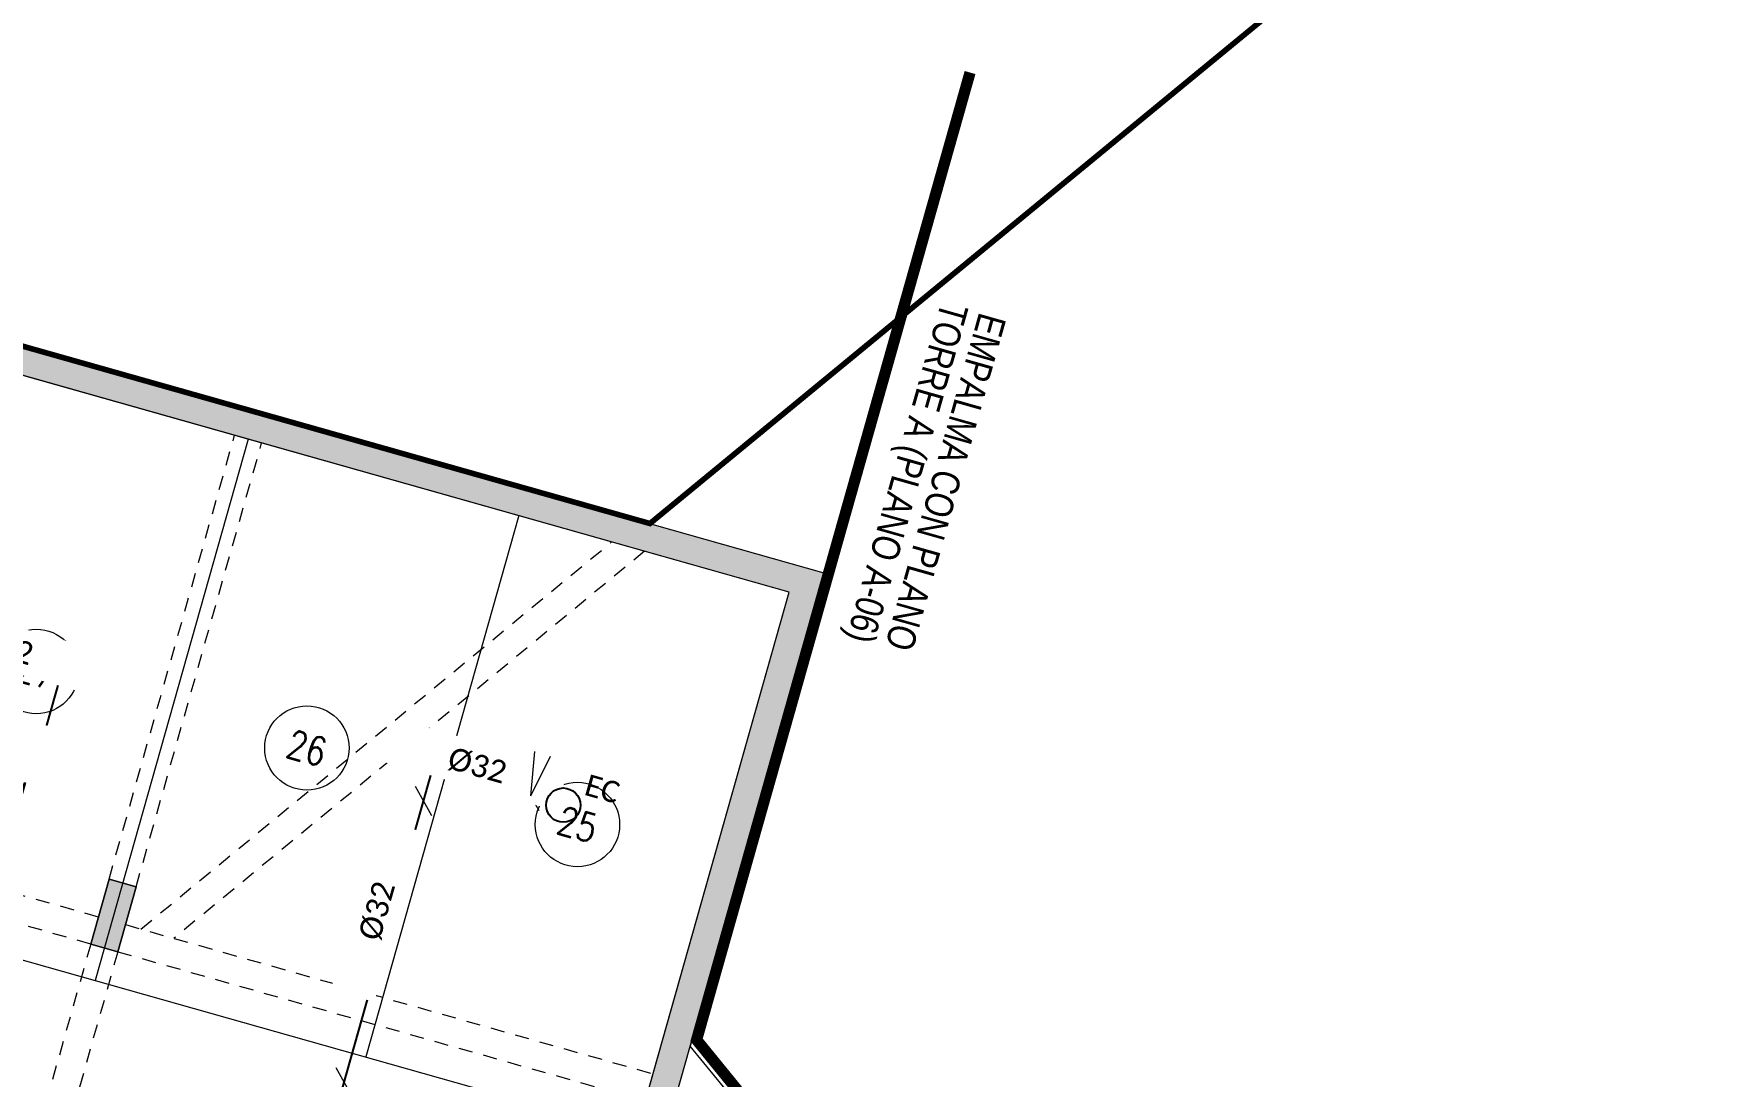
# Model space of a CAD drawing. Header units: inches. Extents: x 0 to 766, y -245 to 236.
# Drawn here: x 150.02 to 164.93, y -200.6 to -191.32 of the extents above; entities that cross this region are included whole.
import ezdxf
from ezdxf.enums import TextEntityAlignment as Align

# ---------------------------------------------------------------- set-up
doc = ezdxf.new("R2010")
doc.units = ezdxf.units.IN
doc.header["$MEASUREMENT"] = 0
for name, pattern in [('CONTINUA', [0]), ('HIDDEN2', [0.1875, 0.125, -0.0625]), ('PHANTOM', [2.5, 1.25, -0.25, 0.25, -0.25, 0.25, -0.25])]:
    doc.linetypes.add(name, pattern=pattern)
for name, color, linetype, lineweight in [('00 SOS 911 - ACCES. ACI', 125, 'Continuous', 9), ('000 SOS 911 - ACCESORIOS ACI', 3, 'Continuous', 20), ('000 SOS 911 ROCIADORES', 5, 'Continuous', 25), ('000 SOS 911 TEXTOS', 4, 'Continuous', 0), ('000 SOS 911 TUBERIA ACI', 1, 'Continuous', 25), ('A-PLACAS', 251, 'Continuous', 9), ('A-VIGAS', 251, 'HIDDEN2', 9), ('CIRCULACION PEATONAL', 251, 'Continuous', 5), ('HATCH', 251, 'Continuous', 9), ('MUMERACIONESTAC', 251, 'Continuous', 9), ('MUROS', 251, 'Continuous', 9), ('PROYECCIONES', 251, 'HIDDEN2', 9), ('TITULOS', 251, 'Continuous', 9)]:
    doc.layers.add(name, color=color, linetype=linetype, lineweight=lineweight)
doc.layers.add('LAYERYYY', color=7, linetype='Continuous')
doc.styles.add('ARIAL', font='arial.ttf')
doc.styles.add('P&R', font='calibril.ttf')
doc.styles.add('ROMANS', font='romans.shx', dxfattribs={"width": 0.8})

# ---------------------------------------------------------------- blocks, each defined once
blk = doc.blocks.new('ESTR_PISO-SS')
at = {"layer": 'HATCH'}
h = blk.add_hatch(color=251, dxfattribs=at)
h.dxf.hatch_style = 1
h.paths.add_polyline_path([(16.4277175440171, 16.40000035228357), (24.27771753019917, 16.40000035461122), (24.27771753019917, 16.1500003551738), (16.4277175440171, 16.15000035236159)])
h.paths.add_polyline_path([(48.72768199801283, 19.44000191854332), (44.4276925451594, 19.44000191854332), (44.4276925451594, 18.05000185903853), (36.62768888600809, 18.05000185903853), (36.62768888579399, 17.64998901807186), (34.72771753463934, 17.64998901807186), (34.72771753485344, 15.93999942884571), (31.92780838884551, 15.93999942884571), (31.92780838884551, 15.68999942884571), (34.92771753485346, 15.68999942884571), (34.92771753463936, 17.44998901807188), (36.82768888579398, 17.44998901807188), (36.82768888600808, 17.85000185903854), (44.62769254515939, 17.85000185903854), (44.62769254515939, 19.24000191854333), (48.72768199801283, 19.24000191854333)])
h.paths.add_polyline_path([(8.477717518006585, 13.4500006351999), (12.47771751800659, 13.4500006351999), (12.47771751800659, 13.12000063519989), (12.2777175180066, 13.12000063519989), (12.2777175180066, 13.2000006351999), (8.477717518006642, 13.20000002453418)])
h.paths.add_polyline_path([(23.7208664665888, 47.97692998819457), (29.10928945706615, 49.07914669539466), (30.32771839363195, 43.12366937100842), (30.32773254738518, 34.34999175954889), (47.12769808774325, 34.35000510772318), (47.12771159414078, 29.35000847727014), (48.02932641491563, 29.35000847718436), (53.64436860177059, 25.45004769607903), (50.17768199801282, 20.45883893010753), (50.17768199801282, 19.24000191820787), (49.97768199801283, 19.24000191820787), (49.97768199801283, 20.52148109288487), (53.36601122695211, 25.39987368990731), (47.96666409367836, 29.15000847718389), (46.87767741045644, 29.15000688910311), (46.87770282335234, 34.10000504483733), (30.07773295068677, 34.09999155877244), (30.07771843446471, 43.09835761778157), (28.91447051997991, 48.78411931421641), (23.77097591220078, 47.73200337972006)])
h.paths.add_polyline_path([(-8.481331260209345, 46.57000033610373), (-7.090805235902508, 19.84547925552764), (-0.8015653069423081, 20.21606658801198), (-0.2960204932364832, 10.50000029485028), (5.027721162711913, 10.50000132238532), (5.027718937173717, 13.20000000457804), (5.277719507392987, 13.2000003429616), (5.277721315982262, 10.25000137063782), (-0.5333507159926114, 10.25000024904318), (-1.038147625801969, 19.95169257645185), (-7.327387554756967, 19.58110524396778), (-8.7420758136536, 46.77000033610372), (6.202717519602089, 46.77000033289579), (6.202717519602089, 46.56998253264086)])
h = blk.add_hatch(color=251, dxfattribs=at)
h.dxf.hatch_style = 1
h.paths.add_polyline_path([(8.477717519485822, 18.60000034315223), (5.027717519485833, 18.60000034315223), (5.027717522279801, 17.15000034286012), (5.277717517064417, 17.15000034274371), (5.277717517064417, 18.35000034315223), (8.477717519485822, 18.35000034315223)])
h.paths.add_polyline_path([(4.027684768407624, 23.91999998807427), (8.477717520418054, 23.92000033332033), (8.477717520418054, 24.17000033344848), (5.277717517065327, 24.17000033332033), (5.2777175161456, 25.35000034018589), (5.027717520429775, 25.35000034006947), (5.027717520420111, 24.17000033332033), (4.027690514745075, 24.1700003406645)])
h.paths.add_polyline_path([(12.47771755633991, 20.57000033312488), (12.47771754356833, 22.52000033311748), (16.17771754356747, 22.52000033282934), (16.17771754354462, 20.57000033286411), (16.3777175435342, 20.57000033286118), (16.37771720862412, 22.51999948985289), (16.87771754489731, 22.51999948985286), (16.87771754489739, 22.77000033311751), (12.47771757546749, 22.77000033282576), (12.47771757546749, 29.3700003516239), (12.27771754271063, 29.3700003516239), (12.27771754353685, 20.57000033312488)])
h.paths.add_polyline_path([(15.77771756060181, 24.57000033306417), (19.07771753148933, 24.57000033306417), (19.07771753148933, 24.82000033501996), (15.77771756060181, 24.82000033501996)])
h.paths.add_polyline_path([(-2.28280811961028, 28.4768244237342), (-2.881997571310734, 28.44564749361516), (-2.869007183760942, 28.19598522207355), (-2.269817732060602, 28.22716215219259)])
h.paths.add_polyline_path([(-2.023000368614191, 23.48357899290244), (-2.622189820314645, 23.45240206278339), (-2.609199432764854, 23.20273979124178), (-2.010009981064513, 23.23391672136083)])
h.paths.add_polyline_path([(-2.542615870604266, 33.47006985456608), (-3.14180532230472, 33.43889292444703), (-3.128814934754928, 33.18923065290542), (-2.529625483054588, 33.22040758302447)])
h.paths.add_polyline_path([(4.027717527562544, 33.97000032596128), (9.127717525554033, 33.97000032596475), (9.127717525554033, 33.72000033401201), (5.377717527562538, 33.72000032596128), (5.377717505163673, 33.32000032878557), (5.127717527562538, 33.32000032596127), (5.127717527562538, 33.72000032596128), (4.027717527562544, 33.72000032596128)])
h.paths.add_polyline_path([(4.027717509733748, 29.26999984266803), (5.027717509733719, 29.26999984266803), (5.027717505163679, 29.8700003400541), (5.377717505163645, 29.8700003400541), (5.377717510173539, 29.27000033368012), (8.477717505163668, 29.27000033368012), (8.477717505163668, 29.02000033362651), (4.027717511637917, 29.02000030752987)])
h.paths.add_polyline_path([(5.67771752310037, 44.02000033611699), (6.527717525212921, 44.02000033607686), (6.527717525204565, 43.7200003360129), (5.677717519690333, 43.72000033603541)])
h.paths.add_polyline_path([(6.027714885760304, 41.32000033617845), (6.02771752339811, 40.27000033656552), (5.677717524888322, 40.2700003364782), (5.677717526604653, 41.32000033619164)])
h.paths.add_polyline_path([(3.177714885760309, 41.07000033620994), (3.177717523398115, 41.67000033582286), (2.927717524888322, 41.67000033591017), (2.927717526604653, 41.07000033619676)])
h.paths.add_polyline_path([(-3.18848496433705, 41.07177875305993), (-3.787674416037504, 41.04060182294089), (-3.774684028487712, 40.79093955139928), (-3.175494576787372, 40.82211648151832)])
h.paths.add_polyline_path([(17.72771753237831, 41.32000033364062), (17.7277175353544, 40.27000033995225), (17.3777175368445, 40.27000034003956), (17.37771753962102, 41.3200003336562)])
h.paths.add_polyline_path([(24.62771753237831, 44.79500033364064), (24.62771753535441, 44.19500033995226), (24.3777175368445, 44.19500034003957), (24.37771753962102, 44.79500033365622)])
h.paths.add_polyline_path([(24.62771753237831, 40.87000033364063), (24.62771753535441, 40.27000033995225), (24.3777175368445, 40.27000034003956), (24.37771753962102, 40.87000033365621)])
h.paths.add_polyline_path([(14.27771755520001, 33.72000033380073), (18.2777175467991, 33.72000033380073), (18.2777175467991, 33.97000032543838), (14.27771755520001, 33.97000032543838)])
h.paths.add_polyline_path([(15.77771755599994, 29.37000034418764), (19.07771754414847, 29.37000034418764), (19.07771754414847, 29.12000033543904), (15.77771755599994, 29.12000033543904)])
h.paths.add_polyline_path([(23.17771755520002, 28.59500033380073), (23.7777175467991, 28.59500033380073), (23.7777175467991, 28.84500032543838), (23.17771755520002, 28.84500032543838)])
h.paths.add_polyline_path([(23.17771755520002, 33.72000033380073), (23.7777175467991, 33.72000033380073), (23.7777175467991, 33.97000032543838), (23.17771755520002, 33.97000032543838)])
h.paths.add_polyline_path([(30.57768148341282, 28.72499156690523), (31.17768147501189, 28.72499156690523), (31.17768147501189, 28.97499155854288), (30.57768148341282, 28.97499155854288)])
h.paths.add_polyline_path([(36.62767423128022, 29.64999039973898), (36.62767423128042, 28.72499039973897), (36.87767422291807, 28.72499039973897), (36.87767422291788, 29.64999039973898)])
h.paths.add_polyline_path([(41.75267423128042, 29.99999039133806), (41.75267423128042, 29.39999039973898), (42.00267422291807, 29.39999039973898), (42.00267422291807, 29.99999039133806)])
h.paths.add_polyline_path([(46.87768228372141, 23.0999959105155), (46.87768228372141, 22.49999591891643), (47.12768227535906, 22.49999591891643), (47.12768227535906, 23.0999959105155)])
h.paths.add_polyline_path([(41.75267423128034, 22.7499915654177), (41.75267423128034, 22.14999157381862), (42.00267422291799, 22.14999157381862), (42.00267422291799, 22.7499915654177)])
h.paths.add_polyline_path([(28.07769881798987, 15.68999908012105), (27.82769896964618, 15.68999908012105), (27.82769883626321, 16.39999907742617), (28.07768013941813, 16.3999990776374)])
h.paths.add_polyline_path([(23.17771755520002, 20.57000033380072), (23.7777175467991, 20.57000033380072), (23.7777175467991, 20.82000032543837), (23.17771755520002, 20.82000032543837)])
h.paths.add_polyline_path([(23.17771755520002, 23.47000033380073), (23.7777175467991, 23.47000033380073), (23.7777175467991, 23.72000032543838), (23.17771755520002, 23.72000032543838)])
h.paths.add_polyline_path([(30.57768157509057, 20.14998893701011), (31.17768156668964, 20.14998893701011), (31.17768156668964, 20.39998892864776), (30.57768157509057, 20.39998892864776)])
h.paths.add_polyline_path([(36.62767423128034, 22.7499915654177), (36.62767423128034, 22.14999157381862), (36.87767422291799, 22.14999157381862), (36.87767422291799, 22.7499915654177)])
h.paths.add_polyline_path([(30.57768148341282, 25.19999156690523), (31.17768147501189, 25.19999156690523), (31.17768147501189, 25.44999155854288), (30.57768148341282, 25.44999155854288)])
h.paths.add_polyline_path([(18.97771755520003, 20.57000033380072), (19.57771754679911, 20.57000033380072), (19.57771754679911, 20.82000032543837), (18.97771755520003, 20.82000032543837)])
h.paths.add_polyline_path([(16.4277175440171, 12.8700003341375), (12.2777138658428, 12.8700003341375), (12.2777138658428, 13.12000033413747), (16.17771754221522, 13.12000033413747), (16.17771754221675, 18.52000033271415), (12.4777175434692, 18.52000033271415), (12.47771410775576, 15.11999983881464), (12.27771391624134, 15.12000008076643), (12.2777175435078, 18.77000033312487), (16.4277175440171, 18.77000032534173)])
h.paths.add_polyline_path([(5.027720783116251, 13.45000094061891), (8.47771751247393, 13.45009844847183), (8.477717518006642, 13.20000002453418), (5.027720783116308, 13.20000032995318)])
h.paths.add_polyline_path([(6.202717519602089, 46.51998253264085), (6.202717519602089, 46.76998253264085), (17.72771751960209, 46.76998253264085), (17.72771751960209, 46.51998253264085)])
h.paths.add_polyline_path([(11.55271752852153, 40.27000033347559), (11.80271752938276, 40.27000033347559), (11.80271752938276, 46.51498253264086), (11.55271752852153, 46.51498253264086)])
at = {"layer": 'A-PLACAS'}
for points, elevation in [([(23.7208664665888, 47.97692998819457), (29.10928945706615, 49.07914669539466), (30.32771839363195, 43.12366937100842), (30.32773254738518, 34.34999175954889), (47.12769808774325, 34.35000510772318), (47.12771159414078, 29.35000847727014), (48.02932641491563, 29.35000847718436), (53.64436860177059, 25.45004769607903), (50.17768199801282, 20.45883893010753), (50.17768199801282, 19.24000191820787), (49.97768199801283, 19.24000191820787), (49.97768199801283, 20.52148109288487), (53.36601122695211, 25.39987368990731), (47.96666409367836, 29.15000847718389), (46.87767741045644, 29.15000688910311), (46.87770282335234, 34.10000504483733), (30.07773295068677, 34.09999155877244), (30.07771843446471, 43.09835761778157), (28.91447051997991, 48.78411931421641), (23.77097591220078, 47.73200337972006)], 3.941757904526482e-07), ([(41.75267423128042, 29.99999039133806), (41.75267423128042, 29.39999039973898), (42.00267422291807, 29.39999039973898), (42.00267422291807, 29.99999039133806)], 4.36638087e-07)]:
    blk.add_lwpolyline(points, close=True, dxfattribs=dict(at, elevation=elevation))
at = {"layer": 'A-VIGAS'}
for p, q in [((41.75267423128042, 29.99999039133806, 4.36638087e-07), (41.75267423128042, 34.10000093499667, 4.36638087e-07)), ((42.00267422291807, 29.99999039133806, 4.36638087e-07), (42.00267422291807, 34.10000113577337, 4.36638087e-07)), ((42.14589205619464, 29.64999039973898), (45.23674497293067, 34.10000373307741)), ((45.54113281891625, 34.10000397753336), (42.45027973238817, 29.64999039973898)), ((41.75267423128042, 29.64999039973898, 4.36638087e-07), (36.87767788854222, 29.64999039973898, 4.36638087e-07)), ((42.00267422291807, 29.64999039973898, 4.36638087e-07), (46.87767056565627, 29.64999039973898, 4.36638087e-07)), ((41.75267423128042, 29.39999039973898, 4.36638087e-07), (36.8776782280805, 29.39999039973898, 4.36638087e-07)), ((41.75267423128042, 29.39999039973898, 4.36638087e-07), (41.75267423128042, 22.7499915654177, 4.36638087e-07)), ((42.00267422291807, 29.39999039973898, 4.36638087e-07), (46.877670226118, 29.39999039973898, 4.36638087e-07)), ((42.00267920292399, 29.40004194667031, 4.36638087e-07), (42.00268336433641, 22.74999862013377, 4.36638087e-07))]:
    blk.add_line(p, q, dxfattribs=at)
blk = doc.blocks.new('000 SOS911 - COLGADORES')
at = {"layer": '000 SOS 911 - ACCESORIOS ACI'}
blk.add_lwpolyline([(2289.820134768947, 2442.903941979981), (2290.030596254191, 2442.69308939925)], dxfattribs=at)
blk = doc.blocks.new('SPRIG4')
blk.add_circle((0, -2.728484105318785e-12), 5.999999999999999)
at = {"layer": 'LAYERYYY', "insert": (11.61949032314078, 12.96447234337757), "char_height": 7.5, "width": 9.441116276991707, "attachment_point": 2, "style": 'P&R'}
blk.add_mtext('EC', dxfattribs=at)

msp = doc.modelspace()

# ---------------------------------------------------------------- linework, layer by layer
at = {"layer": '000 SOS 911 TUBERIA ACI'}
for p, q in [((148.9922787482741, -196.697136007954, -3.920247241075787e-07), (150.2595267203951, -197.0553967828117, -7.419360996788648e-07)), ((149.3639455449756, -200.2232676027101, -1.691506044970982e-06), (150.2595266698999, -197.0553967685364, -7.419360857409075e-07)), ((153.572317625977, -197.8559326761652, -9.221470228472463e-07), (152.6104774809452, -201.2578436924364, -1.135843597795535e-06)), ((153.5724021333247, -197.8556337839909, -9.221282474343813e-07), (154.58656516654, -198.1423734172789, -1.294156084675216e-06))]:
    msp.add_line(p, q, dxfattribs=at)
at = {"layer": 'CIRCULACION PEATONAL', "color": 251, "linetype": 'CONTINUA', "ltscale": 0.25, "elevation": -3.706276007363635e-07}
msp.add_lwpolyline([(155.3826539529492, -201.1017280551694), (156.7428731304734, -196.2903037557398), (147.1200282538948, -193.5698522341532), (145.759802532086, -198.3812746834639)], close=True, dxfattribs=at)
for points in [[(151.9314507032053, -194.9300779559619), (150.571224942104, -199.7415003941642)], [(154.3371619278606, -195.6101908168663), (152.9769361667592, -200.4216132550685)]]:
    msp.add_lwpolyline(points, dxfattribs=at)
at = {"layer": 'MUMERACIONESTAC', "linetype": 'Continuous'}
for centre in [(150.0484993964359, -196.9957464840129, -3.706276007363635e-07), (152.4542115719886, -197.6758559795619, -3.706276007363635e-07), (154.8599213435178, -198.355964900968, -3.706276007363635e-07)]:
    msp.add_circle(centre, 0.375, dxfattribs=at)
at = {"layer": 'MUROS'}
for p, q in [((156.7428916186893, -196.2903090637963, -3.706276007363635e-07), (147.1200371625948, -193.5698690319942, -3.706276007363635e-07)), ((156.3888896258997, -198.4614581254159, -3.706276007363635e-07), (156.9347934080937, -196.5304744138896, -3.706276007363635e-07)), ((160.9011810982548, -206.4548579924262, -3.706276007363635e-07), (155.8616117304616, -200.326557911768, -3.706276007363635e-07))]:
    msp.add_line(p, q, dxfattribs=at)
at = {"layer": 'MUROS', "elevation": -3.706276007363635e-07}
msp.add_lwpolyline([(140.8851277389552, -191.547423529914), (157.0514741204794, -196.1177486508244), (155.8616117304616, -200.326557911768)], dxfattribs=at)
msp.add_lwpolyline([(150.6957912708501, -198.8414572970545), (150.9363671774407, -198.9094699356535), (150.7731541160198, -199.4867910193163), (150.5325782094292, -199.4187783807173)], close=True, dxfattribs=at)
at = {"layer": 'PROYECCIONES', "color": 6, "linetype": 'PHANTOM', "ltscale": 0.5, "const_width": 0.05, "elevation": -3.706276007363635e-07}
msp.add_lwpolyline([(164.907532787857, -179.2990338780014), (163.461733297859, -187.29162632643, -0.1777433715197314), (161.3685065901172, -190.8578948294791), (155.5042122269971, -195.6803266003738), (140.8851793861076, -191.5474164449116), (143.271966598454, -183.1046410059476), (143.7307175003352, -176.8924592266497), (106.7758066766675, -168.4914349810057)], format="xyb", dxfattribs=at)
at = {"layer": 'PROYECCIONES', "color": 12, "linetype": 'PHANTOM', "ltscale": 0.5, "const_width": 0.1, "elevation": -3.706276007363635e-07}
msp.add_lwpolyline([(135.7469381290016, -226.7783382834924), (140.7416881094066, -209.1108048456516), (142.5699979756589, -209.6276827173726), (142.6788218477419, -209.2427486406682), (150.1846315498788, -211.3647182629488), (150.5627769757816, -210.0271333594399), (155.9034506740154, -211.5369843026736), (156.2425212296837, -210.3376659118654), (160.9573278510493, -206.4604740784474), (155.9190094163776, -200.2705442969457), (158.3501091143178, -191.6711794180689)], dxfattribs=at)

# ---------------------------------------------------------------- block references
at = {"layer": '00 SOS 911 - ACCES. ACI', "rotation": 344.2139988296181}
for p in [(-2713.666595716016, -1925.806233235441, -1.339369643067064e-06), (-2715.327837386427, -1928.350579969422, -9.221201795776831e-07)]:
    msp.add_blockref('000 SOS911 - COLGADORES', p, dxfattribs=at)
at = {"layer": 'CIRCULACION PEATONAL', "color": 251, "linetype": 'CONTINUA', "ltscale": 0.25, "rotation": 344.2139988296181}
msp.add_blockref('ESTR_PISO-SS', (102.3564887309081, -216.3513704581146, -3.706276007363635e-07), dxfattribs=at)

# ---------------------------------------------------------------- texts
at = {"layer": 'MUMERACIONESTAC', "linetype": 'Continuous', "style": 'ROMANS', "width": 0.8}
for s, p in [('27', (150.0484993964359, -196.9957464840129, -3.706276007363635e-07)), ('26', (152.4542115719886, -197.6758559795619, -3.706276007363635e-07)), ('25', (154.8599213435178, -198.355964900968, -3.706276007363635e-07))]:
    msp.add_text(s, height=0.25, rotation=344.2139988296184, dxfattribs=at).set_placement(p, align=Align.MIDDLE_CENTER)
at = {"layer": 'TITULOS', "color": 251, "style": 'ARIAL', "width": 0.8}
for s, p in [('TORRE A (PLANO A-06)', (158.0968557320589, -193.6976013759755, -3.706276007363635e-07)), ('EMPALMA CON PLANO', (158.4336553035163, -193.7928171765037, -3.706276007363635e-07))]:
    msp.add_text(s, height=0.25, rotation=254.213998829618, dxfattribs=at).set_placement(p)

# ---------------------------------------------------------------- next in the draw order: texts
at = {"layer": '000 SOS 911 TEXTOS', "char_height": 0.2, "width": 1.371033159672498, "attachment_point": 5, "style": 'P&R', "bg_fill": 2}
for insert, rotation in [((149.7606189219302, -196.782722006081, 1.766850035056623e-06), 344.21399882961816), ((149.8043107328088, -198.1977112630038, -7.036667753211098e-07), 74.21399882961816), ((153.9685942576671, -197.8353610012774, -3.515312631363635e-07), 344.21399882961816)]:
    msp.add_mtext('\\A1;%%C32', dxfattribs=dict(at, insert=insert, rotation=rotation))

# ---------------------------------------------------------------- next in the draw order: linework, layer by layer
at = {"layer": '000 SOS 911 - ACCESORIOS ACI'}
for q in [(154.4796154875879, -197.7069822848684, -1.339369643067064e-06), (154.6215755631824, -197.7471154779787, -1.339369643067064e-06)]:
    msp.add_line((154.4445413051006, -198.1021863664307, -1.339369643067064e-06), q, dxfattribs=at)

# ---------------------------------------------------------------- next in the draw order: block references
at = {"layer": '00 SOS 911 - ACCES. ACI', "rotation": 344.2139988296181}
msp.add_blockref('000 SOS911 - COLGADORES', (-2714.620520011188, -1925.848640296139, -9.221201795776829e-07), dxfattribs=at)
at = {"layer": '000 SOS 911 ROCIADORES', "xscale": 0.0254, "yscale": 0.0254, "zscale": 0.0254, "rotation": 344.2139988296181}
msp.add_blockref('SPRIG4', (154.733217322787, -198.1838330972774, -1.294156084675216e-06), dxfattribs=at)

# ---------------------------------------------------------------- next in the draw order: texts
at = {"layer": '000 SOS 911 TEXTOS', "insert": (153.0814110540608, -199.1241724492488, 6.571820035301704e-08), "char_height": 0.2, "width": 1.371033159672498, "attachment_point": 5, "rotation": 74.21399882961816, "style": 'P&R', "bg_fill": 2}
msp.add_mtext('\\A1;%%C32', dxfattribs=at)

doc.saveas('drawing.dxf')
